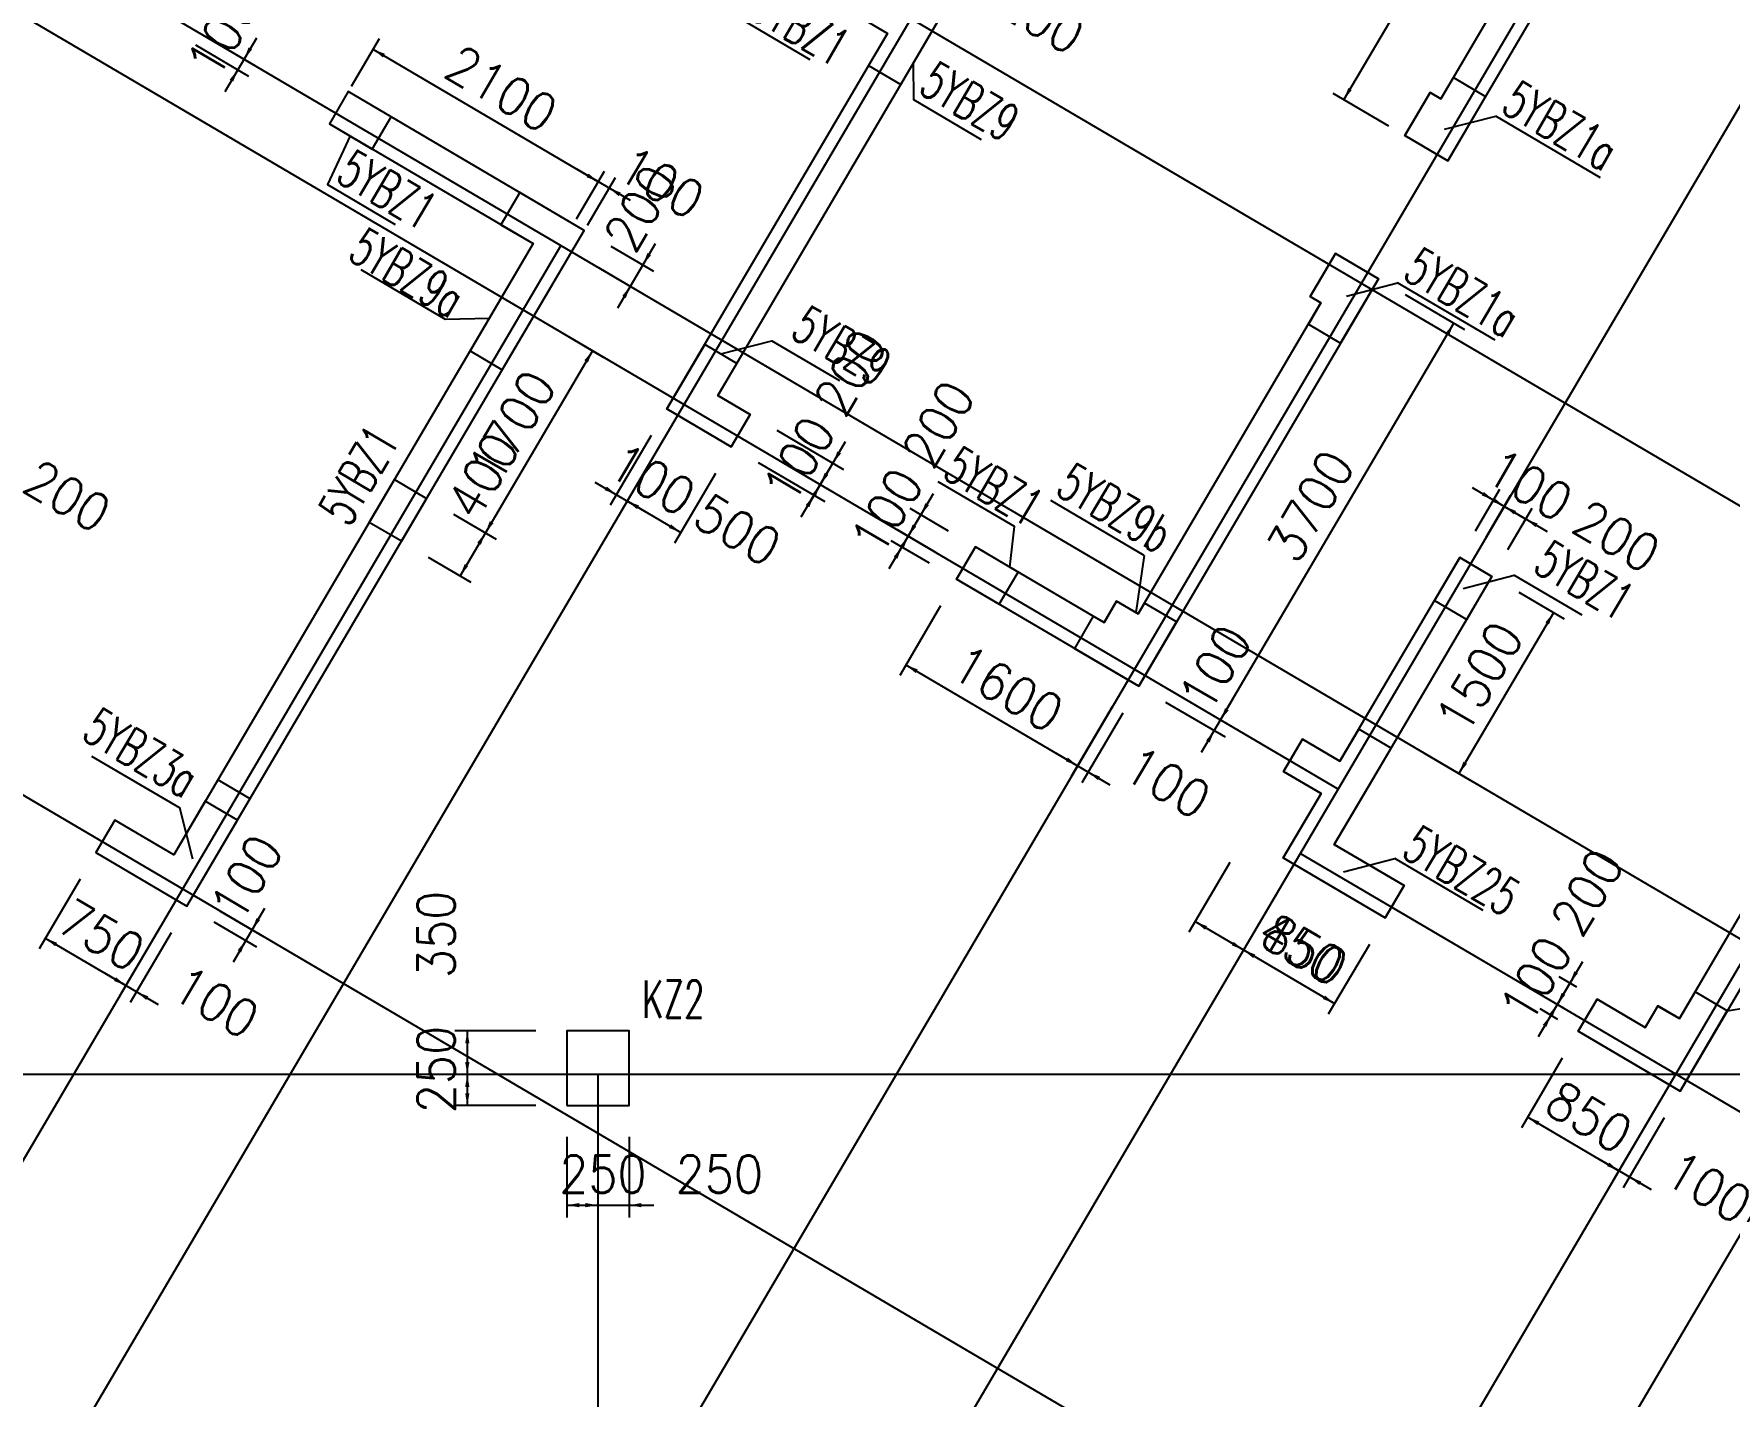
# Model space of a CAD drawing. Extents: x 387171 to 699106, y 11966 to 245688.
# Drawn here: x 512024 to 525651, y 158903 to 169852 of the extents above; entities that cross this region are included whole.
import ezdxf

# ---------------------------------------------------------------- set-up
doc = ezdxf.new("R2010")
doc.units = 0
doc.header["$LTSCALE"] = 100
doc.header["$MEASUREMENT"] = 0
doc.linetypes.add('DASHED', pattern=[19.05, 12.7, -6.35])
for name, color, linetype in [('b边缘构件', 235, 'Continuous'), ('COLU', 7, 'Continuous'), ('COLU_DASH', 9, 'DASHED'), ('DIM', 3, 'Continuous'), ('DOTE', 253, 'Continuous'), ('NUM', 7, 'Continuous'), ('wall-主楼', 2, 'Continuous'), ('Y阴影', 254, 'Continuous'), ('小尺寸', 4, 'Continuous'), ('边缘构件标注', 1, 'Continuous')]:
    doc.layers.add(name, color=color, linetype=linetype)
doc.styles.get("Standard").update_dxf_attribs({"font": 'standard'})
doc.dimstyles.get("Standard").update_dxf_attribs({"dimtxt": 300, "dimasz": 100, "dimexe": 100, "dimexo": 250, "dimgap": 100, "dimtad": 0, "dimtoh": 1, "dimdec": 0, "dimdsep": 46, "dimcen": 0.09, "dimclrt": 7, "dimadec": 0, "dimazin": 0, "dimtfac": 1, "dimtdec": 4, "dimtofl": 0, "dimtmove": 0, "dimatfit": 3, "dimfxl": 1, "dimtolj": 1, "dimtzin": 0, "dimarcsym": 0})

# ---------------------------------------------------------------- blocks, each defined once
blk = doc.blocks.new('*D1083')
at = {"layer": '小尺寸', "color": 0, "linetype": 'ByBlock', "lineweight": -2}
for p, q in [((521638, 163191), (521309, 162631)), ((522026, 162963), (521697, 162403)), ((521359, 162717), (521747, 162489))]:
    blk.add_line(p, q, dxfattribs=at)
for points in [[(521359, 162717), (521454, 162681), (521437, 162652)], [(521747, 162489), (521653, 162526), (521669, 162554)]]:
    blk.add_solid(points, dxfattribs=at)
at = {"layer": '小尺寸', "color": 7, "linetype": 'Continuous', "lineweight": -2, "insert": (522209, 162508), "char_height": 300, "width": 576.67, "attachment_point": 5, "rotation": 329.5454}
blk.add_mtext('450', dxfattribs=at)
blk = doc.blocks.new('*D1874')
at = {"layer": '小尺寸', "color": 0, "linetype": 'ByBlock', "lineweight": -2}
for p, q in [((522026, 162963), (521697, 162403)), ((521747, 162489), (522480, 162058)), ((522759, 162533), (522429, 161972))]:
    blk.add_line(p, q, dxfattribs=at)
for points in [[(521747, 162489), (521842, 162453), (521825, 162424)], [(522480, 162058), (522385, 162095), (522402, 162123)]]:
    blk.add_solid(points, dxfattribs=at)
at = {"layer": '小尺寸', "color": 7, "linetype": 'Continuous', "lineweight": -2, "insert": (522240, 162489), "char_height": 300, "width": 566.67, "attachment_point": 5, "rotation": 329.5454}
blk.add_mtext('850', dxfattribs=at)
blk = doc.blocks.new('*D2401')
at = {"layer": '小尺寸', "color": 0, "linetype": 'ByBlock', "lineweight": -2}
for p, q in [((512395, 163058), (512066, 162498)), ((512116, 162584), (512763, 162204)), ((513042, 162678), (512712, 162117))]:
    blk.add_line(p, q, dxfattribs=at)
for points in [[(512116, 162584), (512211, 162547), (512194, 162519)], [(512763, 162204), (512668, 162240), (512685, 162269)]]:
    blk.add_solid(points, dxfattribs=at)
at = {"layer": '小尺寸', "color": 7, "linetype": 'Continuous', "lineweight": -2, "insert": (512566, 162609), "char_height": 300, "width": 566.67, "attachment_point": 5, "rotation": 329.5454}
blk.add_mtext('750', dxfattribs=at)
blk = doc.blocks.new('*D2147')
at = {"layer": '小尺寸', "color": 0, "linetype": 'ByBlock', "lineweight": -2}
for p, q in [((513042, 162678), (512712, 162117)), ((513128, 162627), (512798, 162067)), ((512591, 162305), (513022, 162052))]:
    blk.add_line(p, q, dxfattribs=at)
for points in [[(512763, 162204), (512668, 162240), (512685, 162269)], [(512849, 162153), (512944, 162117), (512927, 162088)]]:
    blk.add_solid(points, dxfattribs=at)
at = {"layer": '小尺寸', "color": 7, "linetype": 'Continuous', "lineweight": -2, "insert": (513485, 162069), "char_height": 300, "width": 476.67, "attachment_point": 5, "rotation": 329.5454}
blk.add_mtext('100', dxfattribs=at)
blk = doc.blocks.new('*D2937')
at = {"layer": '小尺寸', "color": 0, "linetype": 'ByBlock', "lineweight": -2}
for p, q in [((516717, 167651), (517021, 168168)), ((516663, 168147), (517006, 167945)), ((516562, 167974), (516904, 167773))]:
    blk.add_line(p, q, dxfattribs=at)
for points in [[(516920, 167996), (516956, 168091), (516985, 168074)], [(516818, 167823), (516782, 167729), (516753, 167746)]]:
    blk.add_solid(points, dxfattribs=at)
at = {"layer": '小尺寸', "color": 7, "linetype": 'Continuous', "lineweight": -2, "insert": (516898, 168453), "char_height": 300, "width": 566.67, "attachment_point": 5, "rotation": 59.5454}
blk.add_mtext('200', dxfattribs=at)
blk = doc.blocks.new('*D2884')
at = {"layer": '小尺寸', "color": 0, "linetype": 'ByBlock', "lineweight": -2}
for p, q in [((513372, 169850), (513800, 169598)), ((513561, 169390), (513815, 169821)), ((513322, 169763), (513749, 169512))]:
    blk.add_line(p, q, dxfattribs=at)
for points in [[(513713, 169649), (513750, 169744), (513778, 169727)], [(513663, 169563), (513626, 169468), (513598, 169485)]]:
    blk.add_solid(points, dxfattribs=at)
at = {"layer": '小尺寸', "color": 7, "linetype": 'Continuous', "lineweight": -2, "insert": (513542, 169850), "char_height": 300, "width": 476.67, "attachment_point": 5, "rotation": 59.5454}
blk.add_mtext('100', dxfattribs=at)
blk = doc.blocks.new('*D3655')
at = {"layer": '小尺寸', "color": 0, "linetype": 'ByBlock', "lineweight": -2}
for p, q in [((519313, 165255), (518984, 164694)), ((519034, 164780), (520414, 163969)), ((520692, 164444), (520363, 163883))]:
    blk.add_line(p, q, dxfattribs=at)
for points in [[(519034, 164780), (519129, 164744), (519112, 164715)], [(520414, 163969), (520319, 164006), (520336, 164035)]]:
    blk.add_solid(points, dxfattribs=at)
at = {"layer": '小尺寸', "color": 7, "linetype": 'Continuous', "lineweight": -2, "insert": (519851, 164590), "char_height": 300, "width": 685, "attachment_point": 5, "rotation": 329.5454}
blk.add_mtext('1600', dxfattribs=at)
blk = doc.blocks.new('*D3268')
at = {"layer": '小尺寸', "color": 0, "linetype": 'ByBlock', "lineweight": -2}
for p, q in [((520692, 164444), (520363, 163883)), ((520778, 164393), (520449, 163833)), ((520241, 164071), (520672, 163817))]:
    blk.add_line(p, q, dxfattribs=at)
for points in [[(520414, 163969), (520319, 164006), (520336, 164035)], [(520500, 163919), (520594, 163882), (520577, 163854)]]:
    blk.add_solid(points, dxfattribs=at)
at = {"layer": '小尺寸', "color": 7, "linetype": 'Continuous', "lineweight": -2, "insert": (521135, 163835), "char_height": 300, "width": 476.67, "attachment_point": 5, "rotation": 329.5454}
blk.add_mtext('100', dxfattribs=at)
blk = doc.blocks.new('*D3564')
at = {"layer": '小尺寸', "color": 0, "linetype": 'ByBlock', "lineweight": -2}
for p, q in [((524226, 172168), (522553, 169324)), ((524372, 172083), (524140, 172219)), ((522915, 169111), (522467, 169374))]:
    blk.add_line(p, q, dxfattribs=at)
for points in [[(524226, 172168), (524190, 172074), (524161, 172091)], [(522553, 169324), (522590, 169418), (522618, 169401)]]:
    blk.add_solid(points, dxfattribs=at)
at = {"layer": '小尺寸', "color": 7, "linetype": 'Continuous', "lineweight": -2, "insert": (523174, 170873), "char_height": 300, "width": 780, "attachment_point": 5, "rotation": 59.5454}
blk.add_mtext('3300', dxfattribs=at)
blk = doc.blocks.new('*D3401')
at = {"layer": '小尺寸', "color": 0, "linetype": 'ByBlock', "lineweight": -2}
for p, q in [((524472, 162395), (524168, 161878)), ((524427, 162190), (524284, 162274)), ((524325, 162018), (524183, 162101))]:
    blk.add_line(p, q, dxfattribs=at)
for points in [[(524370, 162223), (524407, 162318), (524435, 162301)], [(524269, 162051), (524233, 161956), (524204, 161973)]]:
    blk.add_solid(points, dxfattribs=at)
at = {"layer": '小尺寸', "color": 7, "linetype": 'Continuous', "lineweight": -2, "insert": (524510, 162954), "char_height": 300, "width": 566.67, "attachment_point": 5, "rotation": 59.5454}
blk.add_mtext('200', dxfattribs=at)
blk = doc.blocks.new('*D4298')
at = {"layer": '小尺寸', "color": 0, "linetype": 'ByBlock', "lineweight": -2}
for p, q in [((524370, 162223), (524117, 161792)), ((524325, 162018), (524183, 162101)), ((524274, 161931), (524132, 162015))]:
    blk.add_line(p, q, dxfattribs=at)
for points in [[(524269, 162051), (524305, 162145), (524334, 162128)], [(524218, 161964), (524182, 161870), (524153, 161887)]]:
    blk.add_solid(points, dxfattribs=at)
at = {"layer": '小尺寸', "color": 7, "linetype": 'Continuous', "lineweight": -2, "insert": (524097, 162252), "char_height": 300, "width": 476.67, "attachment_point": 5, "rotation": 59.5454}
blk.add_mtext('100', dxfattribs=at)
blk = doc.blocks.new('*D3923')
at = {"layer": '小尺寸', "color": 0, "linetype": 'ByBlock', "lineweight": -2}
for p, q in [((524310, 161620), (523981, 161060)), ((524032, 161146), (524764, 160715)), ((525043, 161189), (524714, 160629))]:
    blk.add_line(p, q, dxfattribs=at)
for points in [[(524032, 161146), (524126, 161110), (524109, 161081)], [(524764, 160715), (524670, 160752), (524687, 160780)]]:
    blk.add_solid(points, dxfattribs=at)
at = {"layer": '小尺寸', "color": 7, "linetype": 'Continuous', "lineweight": -2, "insert": (524525, 161146), "char_height": 300, "width": 566.67, "attachment_point": 5, "rotation": 329.5454}
blk.add_mtext('850', dxfattribs=at)
blk = doc.blocks.new('*D155')
at = {"layer": '小尺寸', "color": 0, "linetype": 'ByBlock', "lineweight": -2}
for p, q in [((525043, 161189), (524714, 160629)), ((525129, 161139), (524800, 160578)), ((524592, 160817), (525023, 160563))]:
    blk.add_line(p, q, dxfattribs=at)
for points in [[(524764, 160715), (524670, 160752), (524687, 160780)], [(524851, 160665), (524945, 160628), (524928, 160600)]]:
    blk.add_solid(points, dxfattribs=at)
at = {"layer": '小尺寸', "color": 7, "linetype": 'Continuous', "lineweight": -2, "insert": (525486, 160581), "char_height": 300, "width": 476.67, "attachment_point": 5, "rotation": 329.5454}
blk.add_mtext('100', dxfattribs=at)
blk = doc.blocks.new('*D2862')
at = {"layer": '小尺寸', "color": 0, "linetype": 'ByBlock', "lineweight": -2}
for p, q in [((519045, 170322), (519562, 170018)), ((519251, 170279), (519268, 170307)), ((519424, 170178), (519440, 170206))]:
    blk.add_line(p, q, dxfattribs=at)
for points in [[(519217, 170221), (519122, 170257), (519139, 170286)], [(519389, 170120), (519484, 170083), (519467, 170055)]]:
    blk.add_solid(points, dxfattribs=at)
at = {"layer": '小尺寸', "color": 7, "linetype": 'Continuous', "lineweight": -2, "insert": (520121, 169980), "char_height": 300, "width": 566.67, "attachment_point": 5, "rotation": 329.5454}
blk.add_mtext('200', dxfattribs=at)
blk = doc.blocks.new('*D3767')
at = {"layer": '小尺寸', "color": 0, "linetype": 'ByBlock', "lineweight": -2}
for p, q in [((521121, 164482), (521599, 164201)), ((521171, 164568), (521649, 164287)), ((521411, 164079), (521664, 164510))]:
    blk.add_line(p, q, dxfattribs=at)
for points in [[(521563, 164338), (521599, 164432), (521628, 164415)], [(521512, 164251), (521476, 164157), (521447, 164174)]]:
    blk.add_solid(points, dxfattribs=at)
at = {"layer": '小尺寸', "color": 7, "linetype": 'Continuous', "lineweight": -2, "insert": (521519, 164756), "char_height": 300, "width": 476.67, "attachment_point": 5, "rotation": 59.5454}
blk.add_mtext('100', dxfattribs=at)
blk = doc.blocks.new('*D3368')
at = {"layer": '小尺寸', "color": 0, "linetype": 'ByBlock', "lineweight": -2}
for p, q in [((523047, 167757), (523525, 167476)), ((521563, 164338), (523438, 167527)), ((521171, 164568), (521649, 164287))]:
    blk.add_line(p, q, dxfattribs=at)
for points in [[(523438, 167527), (523402, 167433), (523373, 167449)], [(521563, 164338), (521599, 164432), (521628, 164415)]]:
    blk.add_solid(points, dxfattribs=at)
at = {"layer": '小尺寸', "color": 7, "linetype": 'Continuous', "lineweight": -2, "insert": (522285, 166059), "char_height": 300, "width": 780, "attachment_point": 5, "rotation": 59.5454}
blk.add_mtext('3700', dxfattribs=at)
blk = doc.blocks.new('*D4264')
at = {"layer": '小尺寸', "color": 0, "linetype": 'ByBlock', "lineweight": -2}
for p, q in [((523960, 165364), (524325, 165150)), ((524239, 165200), (523479, 163907)), ((523200, 164071), (523565, 163856))]:
    blk.add_line(p, q, dxfattribs=at)
for points in [[(524239, 165200), (524203, 165106), (524174, 165122)], [(523479, 163907), (523515, 164002), (523544, 163985)]]:
    blk.add_solid(points, dxfattribs=at)
at = {"layer": '小尺寸', "color": 7, "linetype": 'Continuous', "lineweight": -2, "insert": (523644, 164680), "char_height": 300, "width": 690, "attachment_point": 5, "rotation": 59.5454}
blk.add_mtext('1500', dxfattribs=at)
blk = doc.blocks.new('*D3879')
at = {"layer": '小尺寸', "color": 0, "linetype": 'ByBlock', "lineweight": -2}
for p, q in [((516986, 166623), (516656, 166063)), ((517072, 166572), (516742, 166012)), ((516534, 166250), (516965, 165997))]:
    blk.add_line(p, q, dxfattribs=at)
for points in [[(516707, 166149), (516612, 166185), (516629, 166214)], [(516793, 166098), (516888, 166062), (516871, 166033)]]:
    blk.add_solid(points, dxfattribs=at)
at = {"layer": '小尺寸', "color": 7, "linetype": 'Continuous', "lineweight": -2, "insert": (516994, 166270), "char_height": 300, "width": 476.67, "attachment_point": 5, "rotation": 329.5454}
blk.add_mtext('100', dxfattribs=at)
blk = doc.blocks.new('*D113')
at = {"layer": '小尺寸', "color": 0, "linetype": 'ByBlock', "lineweight": -2}
for p, q in [((517072, 166572), (516742, 166012)), ((517503, 166319), (517173, 165759)), ((516793, 166098), (517224, 165845))]:
    blk.add_line(p, q, dxfattribs=at)
for points in [[(516793, 166098), (516888, 166062), (516871, 166033)], [(517224, 165845), (517129, 165881), (517146, 165910)]]:
    blk.add_solid(points, dxfattribs=at)
at = {"layer": '小尺寸', "color": 7, "linetype": 'Continuous', "lineweight": -2, "insert": (517681, 165866), "char_height": 300, "width": 566.67, "attachment_point": 5, "rotation": 329.5454}
blk.add_mtext('500', dxfattribs=at)
blk = doc.blocks.new('*D296')
at = {"layer": '小尺寸', "color": 0, "linetype": 'ByBlock', "lineweight": -2}
for p, q in [((517845, 166408), (518381, 166093)), ((518039, 166410), (518431, 166179)), ((518193, 165971), (518446, 166402))]:
    blk.add_line(p, q, dxfattribs=at)
for points in [[(518345, 166230), (518381, 166324), (518410, 166307)], [(518294, 166144), (518258, 166049), (518229, 166066)]]:
    blk.add_solid(points, dxfattribs=at)
at = {"layer": '小尺寸', "color": 7, "linetype": 'Continuous', "lineweight": -2, "insert": (518173, 166431), "char_height": 300, "width": 476.67, "attachment_point": 5, "rotation": 59.5454}
blk.add_mtext('100', dxfattribs=at)
blk = doc.blocks.new('*D15')
at = {"layer": '小尺寸', "color": 0, "linetype": 'ByBlock', "lineweight": -2}
for p, q in [((517997, 166666), (518533, 166351)), ((518244, 166057), (518548, 166575)), ((518039, 166410), (518431, 166179))]:
    blk.add_line(p, q, dxfattribs=at)
for points in [[(518446, 166402), (518483, 166497), (518512, 166480)], [(518345, 166230), (518309, 166135), (518280, 166152)]]:
    blk.add_solid(points, dxfattribs=at)
at = {"layer": '小尺寸', "color": 7, "linetype": 'Continuous', "lineweight": -2, "insert": (518586, 167133), "char_height": 300, "width": 566.67, "attachment_point": 5, "rotation": 59.5454}
blk.add_mtext('200', dxfattribs=at)
blk = doc.blocks.new('*D825')
at = {"layer": '小尺寸', "color": 0, "linetype": 'ByBlock', "lineweight": -2}
for p, q in [((518900, 165555), (519154, 165986)), ((519275, 165683), (518966, 165865)), ((519224, 165597), (518915, 165778))]:
    blk.add_line(p, q, dxfattribs=at)
for points in [[(519052, 165814), (519088, 165909), (519117, 165892)], [(519001, 165728), (518965, 165633), (518936, 165650)]]:
    blk.add_solid(points, dxfattribs=at)
at = {"layer": '小尺寸', "color": 7, "linetype": 'Continuous', "lineweight": -2, "insert": (518880, 166015), "char_height": 300, "width": 476.67, "attachment_point": 5, "rotation": 59.5454}
blk.add_mtext('100', dxfattribs=at)
blk = doc.blocks.new('*D568')
at = {"layer": '小尺寸', "color": 0, "linetype": 'ByBlock', "lineweight": -2}
for p, q in [((518951, 165642), (519255, 166159)), ((519376, 165855), (519067, 166037)), ((519275, 165683), (518966, 165865))]:
    blk.add_line(p, q, dxfattribs=at)
for points in [[(519154, 165986), (519190, 166081), (519219, 166064)], [(519052, 165814), (519016, 165719), (518987, 165736)]]:
    blk.add_solid(points, dxfattribs=at)
at = {"layer": '小尺寸', "color": 7, "linetype": 'Continuous', "lineweight": -2, "insert": (519294, 166718), "char_height": 300, "width": 566.67, "attachment_point": 5, "rotation": 59.5454}
blk.add_mtext('200', dxfattribs=at)
blk = doc.blocks.new('*D1849')
at = {"layer": '小尺寸', "color": 0, "linetype": 'ByBlock', "lineweight": -2}
for p, q in [((523585, 166207), (524016, 165953)), ((523612, 165859), (523808, 166192)), ((523699, 165808), (523894, 166141))]:
    blk.add_line(p, q, dxfattribs=at)
for points in [[(523757, 166105), (523663, 166142), (523680, 166170)], [(523844, 166055), (523938, 166018), (523921, 165990)]]:
    blk.add_solid(points, dxfattribs=at)
at = {"layer": '小尺寸', "color": 7, "linetype": 'Continuous', "lineweight": -2, "insert": (524045, 166226), "char_height": 300, "width": 476.67, "attachment_point": 5, "rotation": 329.5454}
blk.add_mtext('100', dxfattribs=at)
blk = doc.blocks.new('*D1600')
at = {"layer": '小尺寸', "color": 0, "linetype": 'ByBlock', "lineweight": -2}
for p, q in [((523671, 166156), (524188, 165852)), ((523699, 165808), (523894, 166141)), ((523871, 165707), (524067, 166040))]:
    blk.add_line(p, q, dxfattribs=at)
for points in [[(523844, 166055), (523749, 166091), (523766, 166120)], [(524016, 165953), (524111, 165917), (524094, 165888)]]:
    blk.add_solid(points, dxfattribs=at)
at = {"layer": '小尺寸', "color": 7, "linetype": 'Continuous', "lineweight": -2, "insert": (524747, 165813), "char_height": 300, "width": 566.67, "attachment_point": 5, "rotation": 329.5454}
blk.add_mtext('200', dxfattribs=at)
blk = doc.blocks.new('*D2297')
at = {"layer": '小尺寸', "color": 0, "linetype": 'ByBlock', "lineweight": -2}
for p, q in [((516387, 168367), (516612, 168750)), ((516820, 168512), (516389, 168765)), ((516473, 168316), (516698, 168699))]:
    blk.add_line(p, q, dxfattribs=at)
for points in [[(516561, 168664), (516467, 168700), (516483, 168729)], [(516647, 168613), (516742, 168577), (516725, 168548)]]:
    blk.add_solid(points, dxfattribs=at)
at = {"layer": '小尺寸', "color": 7, "linetype": 'Continuous', "lineweight": -2, "insert": (517066, 168657), "char_height": 300, "width": 476.67, "attachment_point": 5, "rotation": 329.5454}
blk.add_mtext('100', dxfattribs=at)
blk = doc.blocks.new('*D3211')
at = {"layer": '小尺寸', "color": 0, "linetype": 'ByBlock', "lineweight": -2}
for p, q in [((514577, 169432), (514802, 169814)), ((516561, 168664), (514751, 169728)), ((516387, 168367), (516612, 168750))]:
    blk.add_line(p, q, dxfattribs=at)
for points in [[(514751, 169728), (514846, 169692), (514829, 169663)], [(516561, 168664), (516467, 168700), (516483, 168729)]]:
    blk.add_solid(points, dxfattribs=at)
at = {"layer": '小尺寸', "color": 7, "linetype": 'Continuous', "lineweight": -2, "insert": (515783, 169411), "char_height": 300, "width": 775, "attachment_point": 5, "rotation": 329.5454}
blk.add_mtext('2100', dxfattribs=at)
blk = doc.blocks.new('*D4390')
at = {"layer": '小尺寸', "color": 0, "linetype": 'ByBlock', "lineweight": -2}
for p, q in [((513470, 162716), (513813, 162514)), ((513521, 162802), (513864, 162600)), ((513879, 162823), (513625, 162392))]:
    blk.add_line(p, q, dxfattribs=at)
for points in [[(513777, 162651), (513814, 162745), (513842, 162729)], [(513727, 162565), (513690, 162470), (513662, 162487)]]:
    blk.add_solid(points, dxfattribs=at)
at = {"layer": '小尺寸', "color": 7, "linetype": 'Continuous', "lineweight": -2, "insert": (513733, 163069), "char_height": 300, "width": 476.67, "attachment_point": 5, "rotation": 59.5454}
blk.add_mtext('100', dxfattribs=at)
blk = doc.blocks.new('*D258')
at = {"layer": '小尺寸', "color": 0, "linetype": 'ByBlock', "lineweight": -2}
for p, q in [((516258, 167457), (516601, 167255)), ((516515, 167306), (515653, 165841)), ((515396, 165992), (515739, 165790))]:
    blk.add_line(p, q, dxfattribs=at)
for points in [[(516515, 167306), (516478, 167211), (516449, 167228)], [(515653, 165841), (515689, 165936), (515718, 165919)]]:
    blk.add_solid(points, dxfattribs=at)
at = {"layer": '小尺寸', "color": 7, "linetype": 'Continuous', "lineweight": -2, "insert": (515868, 166700), "char_height": 300, "width": 690, "attachment_point": 5, "rotation": 59.5454}
blk.add_mtext('1700', dxfattribs=at)
blk = doc.blocks.new('*D4635')
at = {"layer": '小尺寸', "color": 0, "linetype": 'ByBlock', "lineweight": -2}
for p, q in [((515396, 165992), (515739, 165790)), ((515653, 165841), (515450, 165496)), ((515194, 165647), (515537, 165445))]:
    blk.add_line(p, q, dxfattribs=at)
for points in [[(515653, 165841), (515617, 165746), (515588, 165763)], [(515450, 165496), (515487, 165591), (515515, 165574)]]:
    blk.add_solid(points, dxfattribs=at)
at = {"layer": '小尺寸', "color": 7, "linetype": 'Continuous', "lineweight": -2, "insert": (515634, 166302), "char_height": 300, "width": 576.67, "attachment_point": 5, "rotation": 59.5454}
blk.add_mtext('400', dxfattribs=at)
blk = doc.blocks.new('*D496')
at = {"layer": '小尺寸', "color": 0, "linetype": 'ByBlock', "lineweight": -2}
for p, q in [((511734, 166176), (511217, 166480)), ((511261, 166161), (511440, 166465)), ((511434, 166059), (511613, 166364))]:
    blk.add_line(p, q, dxfattribs=at)
for points in [[(511390, 166379), (511295, 166415), (511312, 166444)], [(511562, 166277), (511657, 166241), (511640, 166212)]]:
    blk.add_solid(points, dxfattribs=at)
at = {"layer": '小尺寸', "color": 7, "linetype": 'Continuous', "lineweight": -2, "insert": (512293, 166137), "char_height": 300, "width": 566.67, "attachment_point": 5, "rotation": 329.5454}
blk.add_mtext('200', dxfattribs=at)
blk = doc.blocks.new('*D4003')
at = {"layer": 'DIM', "color": 0, "linetype": 'ByBlock', "lineweight": -2}
for p, q in [((516058, 161838), (515408, 161838)), ((515508, 161838), (515508, 161488)), ((516058, 161488), (515408, 161488))]:
    blk.add_line(p, q, dxfattribs=at)
for points in [[(515508, 161838), (515525, 161738), (515491, 161738)], [(515508, 161488), (515491, 161588), (515525, 161588)]]:
    blk.add_solid(points, dxfattribs=at)
at = {"layer": 'DIM', "color": 7, "linetype": 'Continuous', "lineweight": -2, "insert": (515258, 162614), "char_height": 300, "width": 566.67, "attachment_point": 5, "rotation": 90}
blk.add_mtext('350', dxfattribs=at)
blk = doc.blocks.new('*D3605')
at = {"layer": 'DIM', "color": 0, "linetype": 'ByBlock', "lineweight": -2}
for p, q in [((516058, 161488), (515408, 161488)), ((515508, 161488), (515508, 161238)), ((516058, 161238), (515408, 161238))]:
    blk.add_line(p, q, dxfattribs=at)
for points in [[(515508, 161488), (515525, 161388), (515491, 161388)], [(515508, 161238), (515491, 161338), (515525, 161338)]]:
    blk.add_solid(points, dxfattribs=at)
at = {"layer": 'DIM', "color": 7, "linetype": 'Continuous', "lineweight": -2, "insert": (515258, 161528), "char_height": 300, "width": 566.67, "attachment_point": 5, "rotation": 90}
blk.add_mtext('250', dxfattribs=at)
blk = doc.blocks.new('*D4519')
at = {"layer": 'DIM', "color": 0, "linetype": 'ByBlock', "lineweight": -2}
for p, q in [((516308, 160988), (516308, 160338)), ((516558, 160988), (516558, 160338)), ((516308, 160438), (516558, 160438))]:
    blk.add_line(p, q, dxfattribs=at)
for points in [[(516308, 160438), (516408, 160455), (516408, 160421)], [(516558, 160438), (516458, 160421), (516458, 160455)]]:
    blk.add_solid(points, dxfattribs=at)
at = {"layer": 'DIM', "color": 7, "linetype": 'Continuous', "lineweight": -2, "insert": (516598, 160688), "char_height": 300, "width": 566.67, "attachment_point": 5}
blk.add_mtext('250', dxfattribs=at)
blk = doc.blocks.new('*D38')
at = {"layer": 'DIM', "color": 0, "linetype": 'ByBlock', "lineweight": -2}
for p, q in [((516558, 160988), (516558, 160338)), ((516808, 160988), (516808, 160338)), ((516358, 160438), (517008, 160438))]:
    blk.add_line(p, q, dxfattribs=at)
for points in [[(516558, 160438), (516458, 160421), (516458, 160455)], [(516808, 160438), (516908, 160455), (516908, 160421)]]:
    blk.add_solid(points, dxfattribs=at)
at = {"layer": 'DIM', "color": 7, "linetype": 'Continuous', "lineweight": -2, "insert": (517534, 160688), "char_height": 300, "width": 566.67, "attachment_point": 5}
blk.add_mtext('250', dxfattribs=at)

msp = doc.modelspace()

# ---------------------------------------------------------------- hatches: boundary and pattern name
at = {"layer": 'Y阴影'}
h = msp.add_hatch(dxfattribs=at)
h.set_pattern_fill('ANSI31', color=256, scale=25, angle=-30.45463, style=0)
h.set_pattern_definition([])
h.paths.add_polyline_path([(518779.7, 170266.4), (518627.7, 170007.8), (518886.3, 169855.7), (518734.2, 169597.1), (518992.8, 169445.1), (519296.9, 169962.3)], flags=0)
h = msp.add_hatch(dxfattribs=at)
h.set_pattern_fill('ANSI31', color=256, scale=25, angle=-30.45463, style=0)
h.set_pattern_definition([])
h.paths.add_polyline_path([(514399.4, 169129.7), (514744.2, 168927), (514896.3, 169185.6), (514551.5, 169388.3)], flags=0)
h = msp.add_hatch(dxfattribs=at)
h.set_pattern_fill('ANSI31', color=256, scale=25, angle=-30.45463, style=0)
h.set_pattern_definition([])
h.paths.add_polyline_path([(523434.3, 169501.7), (523692.9, 169349.6), (523388.8, 168832.4), (523044, 169035.1), (523246.7, 169379.9), (523332.9, 169329.3)], flags=0)
h = msp.add_hatch(dxfattribs=at)
h.set_pattern_fill('ANSI31', color=256, scale=25, angle=-30.45463, style=0)
h.set_pattern_definition([])
h.paths.add_polyline_path([(515930.6, 168577.5), (515778.5, 168318.8), (516037.1, 168166.8), (515530.3, 167304.8), (515788.9, 167152.7), (516447.8, 168273.3)], flags=0)
h = msp.add_hatch(dxfattribs=at)
h.set_pattern_fill('ANSI31', color=256, scale=25, angle=-30.45463, style=0)
h.set_pattern_definition([])
h.paths.add_polyline_path([(522268.5, 167519), (522527.1, 167366.9), (522831.3, 167884.2), (522486.4, 168086.9), (522283.7, 167742.1), (522369.9, 167691.4)], flags=0)
h = msp.add_hatch(dxfattribs=at)
h.set_pattern_fill('ANSI31', color=256, scale=25, angle=-30.45463, style=0)
h.set_pattern_definition([])
h.paths.add_polyline_path([(517416.4, 167355.8), (517112.3, 166838.6), (517629.5, 166534.5), (517781.5, 166793.1), (517522.9, 166945.2), (517675, 167203.8)], flags=0)
h = msp.add_hatch(dxfattribs=at)
h.set_pattern_fill('ANSI31', color=256, scale=25, angle=-30.45463, style=0)
h.set_pattern_definition([])
h.paths.add_polyline_path([(514922.1, 166270.8), (515180.7, 166118.7), (514978, 165773.9), (514719.4, 165925.9)], flags=0)
h = msp.add_hatch(dxfattribs=at)
h.set_pattern_fill('ANSI31', color=256, scale=25, angle=-30.45463, style=0)
h.set_pattern_definition([])
h.paths.add_polyline_path([(519591.8, 165728.7), (519439.7, 165470.1), (519784.6, 165267.3), (519936.6, 165526)], flags=0)
h = msp.add_hatch(dxfattribs=at)
h.set_pattern_fill('ANSI31', color=256, scale=25, angle=-30.45463, style=0)
h.set_pattern_definition([])
h.paths.add_polyline_path([(523485.7, 165643.2), (523283, 165298.4), (523541.6, 165146.4), (523744.3, 165491.2)], flags=0)
h = msp.add_hatch(dxfattribs=at)
h.set_pattern_fill('ANSI31', color=256, scale=25, angle=-30.45463, style=0)
h.set_pattern_definition([])
h.paths.add_polyline_path([(521209.3, 165125.7), (520950.7, 165277.7), (520900.2, 165191.8), (520727.8, 165293.1), (520626.4, 165120.7), (520540, 165171.2), (520388, 164912.5), (520905.2, 164608.4)], flags=0)
h = msp.add_hatch(dxfattribs=at)
h.set_pattern_fill('ANSI31', color=256, scale=25, angle=-30.45463, style=0)
h.set_pattern_definition([])
h.paths.add_polyline_path([(522221, 164182.8), (522068.9, 163924.2), (522370.7, 163746.8), (522066.5, 163229.6), (522885.5, 162748.1), (523037.5, 163006.7), (522477.2, 163336.1), (522933.4, 164112), (522674.8, 164264), (522522.7, 164005.4)], flags=0)
h = msp.add_hatch(dxfattribs=at)
h.set_pattern_fill('ANSI31', color=256, scale=25, angle=-30.45463, style=0)
h.set_pattern_definition([])
h.paths.add_polyline_path([(512673.9, 163532), (512521.9, 163273.4), (513254.6, 162842.5), (513660.1, 163532.2), (513401.5, 163684.2), (513148, 163253.2)], flags=0)
h = msp.add_hatch(dxfattribs=at)
h.set_pattern_fill('ANSI31', color=256, scale=25, angle=-30.45463, style=0)
h.set_pattern_definition([])
h.paths.add_polyline_path([(524437.1, 161835.7), (525256.1, 161354.2), (525636.2, 162000.7), (525377.6, 162152.8), (525251, 161937.5), (525078.6, 162038.9), (524977.1, 161866.2), (524589.2, 162094.3)], flags=0)

# ---------------------------------------------------------------- linework, layer by layer
at = {"layer": 'b边缘构件'}
for points in [[(518779.7, 170266.4), (518627.7, 170007.8), (518886.3, 169855.7), (518734.2, 169597.1), (518992.8, 169445.1), (519296.9, 169962.3), (518779.7, 170266.4)], [(514399.4, 169129.7), (514744.2, 168927), (514896.3, 169185.6), (514551.5, 169388.3), (514399.4, 169129.7)], [(523434.3, 169501.7), (523692.9, 169349.6), (523388.8, 168832.4), (523044, 169035.1), (523246.7, 169379.9), (523332.9, 169329.3), (523434.3, 169501.7)], [(515930.6, 168577.5), (515778.5, 168318.8), (516037.1, 168166.8), (515530.3, 167304.8), (515788.9, 167152.7), (516447.8, 168273.3), (515930.6, 168577.5)], [(522268.5, 167519), (522527.1, 167366.9), (522831.3, 167884.2), (522486.4, 168086.9), (522283.7, 167742.1), (522369.9, 167691.4), (522268.5, 167519)], [(517416.4, 167355.8), (517112.3, 166838.6), (517629.5, 166534.5), (517781.5, 166793.1), (517522.9, 166945.2), (517675, 167203.8), (517416.4, 167355.8)], [(519591.8, 165728.7), (519439.7, 165470.1), (519784.6, 165267.3), (519936.6, 165526), (519591.8, 165728.7)], [(523485.7, 165643.2), (523283, 165298.4), (523541.6, 165146.4), (523744.3, 165491.2), (523485.7, 165643.2)], [(522221, 164182.8), (522068.9, 163924.2), (522370.7, 163746.8), (522066.5, 163229.6), (522885.5, 162748.1), (523037.5, 163006.7), (522477.2, 163336.1), (522933.4, 164112), (522674.8, 164264), (522522.7, 164005.4), (522221, 164182.8)], [(512673.9, 163532), (512521.9, 163273.4), (513254.6, 162842.5), (513660.1, 163532.2), (513401.5, 163684.2), (513148, 163253.2), (512673.9, 163532)]]:
    msp.add_lwpolyline(points, dxfattribs=at)
for points in [[(514922.1, 166270.8), (515180.7, 166118.7), (514978, 165773.9), (514719.4, 165925.9)], [(521209.3, 165125.7), (520950.7, 165277.7), (520900.2, 165191.8), (520727.8, 165293.1), (520626.4, 165120.7), (520540, 165171.2), (520388, 164912.5), (520905.2, 164608.4)], [(524437.1, 161835.7), (525256.1, 161354.2), (525636.2, 162000.7), (525377.6, 162152.8), (525251, 161937.5), (525078.6, 162038.9), (524977.1, 161866.2), (524589.2, 162094.3)]]:
    msp.add_lwpolyline(points, close=True, dxfattribs=at)
at = {"layer": 'COLU'}
msp.add_lwpolyline([(516308.1, 161237.9), (516808.1, 161237.9), (516808.1, 161837.9), (516308.1, 161837.9)], close=True, dxfattribs=at)
at = {"layer": 'COLU_DASH'}
for p, q in [((522268.5, 167519), (522527.1, 167366.9)), ((513761.5, 163704.6), (513502.8, 163856.6))]:
    msp.add_line(p, q, dxfattribs=at)
at = {"layer": 'DOTE'}
for p, q in [((487311.5, 188652.7), (528297.4, 164553.8)), ((522507.5, 163782.3), (485487, 185549.6)), ((525503.2, 180912.2), (512139.5, 158183.9)), ((530761.6, 177820.4), (517397.8, 155092)), ((531878.7, 158968.3), (502295.3, 176362.7)), ((534727, 175488.8), (521363.2, 152760.5)), ((524975.1, 171727.5), (515760, 156055.1)), ((516260.2, 168151.6), (510846.4, 158944.1)), ((527349.2, 165111.4), (520415, 153318)), ((510374.2, 164651.8), (528701.7, 153875.6)), ((531134.8, 158013.6), (522203.4, 163265.1)), ((532758.1, 161487.9), (490788.5, 161487.9)), ((516558.1, 161487.9), (516558.1, 121887.9))]:
    msp.add_line(p, q, dxfattribs=at)
at = {"layer": 'wall-主楼'}
for points in [[(524701.4, 171656.7), (523332.9, 169329.3), (523246.7, 169379.9), (523044, 169035.1), (523388.8, 168832.4), (525112.1, 171763.3), (524638, 172042.1), (524485.9, 171783.5)], [(517629.5, 166534.5), (517112.3, 166838.6), (518886.3, 169855.7), (517679.4, 170565.3), (517831.5, 170823.9), (519296.9, 169962.3), (517522.9, 166945.2), (517781.5, 166793.1)], [(512521.9, 163273.4), (513254.6, 162842.5), (516447.8, 168273.3), (514551.3, 169388.4), (514399.3, 169129.8), (516037.1, 168166.8), (513148, 163253.2), (512673.9, 163532)], [(520905.2, 164608.4), (519439.7, 165470.1), (519591.8, 165728.7), (520626.2, 165120.5), (520727.6, 165292.9), (520900, 165191.5), (522369.9, 167691.4), (522283.7, 167742.1), (522486.4, 168086.9), (522831.3, 167884.2)], [(527278.3, 165385.4), (528226.5, 164827.8), (528505.3, 165302), (528763.9, 165149.9), (528333.1, 164417.2), (527384.8, 164974.7), (525256.1, 161354.2), (524437.1, 161835.7), (524589.2, 162094.3), (524977.1, 161866.2), (525078.5, 162038.6), (525250.9, 161937.3)]]:
    msp.add_lwpolyline(points, close=True, dxfattribs=at)
msp.add_lwpolyline([(522885.5, 162748), (522066.5, 163229.6), (522370.7, 163746.8), (522068.9, 163924.2), (522221, 164182.8), (522522.7, 164005.4), (523485.7, 165643.2), (523744.3, 165491.2), (522781.3, 163853.3), (522477.2, 163336.1), (523037.5, 163006.7), (522885.5, 162748)], dxfattribs=at)
at = {"layer": '边缘构件标注', "color": 200}
for p, q in [((523363.7, 169085.7), (523774.4, 169192.2)), ((524618.2, 168696.1), (523774.4, 169192.2)), ((514650.9, 167958.1), (515329.2, 167559.4)), ((522575.2, 167744.7), (522985.9, 167851.2)), ((523770.1, 167390.1), (522985.9, 167851.2)), ((515329.2, 167559.4), (515685.2, 167568.3)), ((520948.2, 165660.7), (520198.6, 166101.5)), ((520948.2, 165660.7), (520880.9, 165202.8)), ((512486.8, 164048), (513196.1, 163631)), ((513302.7, 163220.3), (513196.1, 163631)), ((522552, 163118.1), (522962.7, 163224.7)), ((523673.8, 162806.5), (522962.7, 163224.7)), ((525636.2, 162000.7), (526021.5, 162064.2))]:
    msp.add_line(p, q, dxfattribs=at)
for points in [[(517851.8, 170463.9), (517719.1, 169965.7), (518262.2, 169646.4)], [(519092, 169613.7), (519095.7, 169324.1), (519638.8, 169004.7)], [(514565.5, 169032), (514385.4, 168640.7), (514928.5, 168321.4)], [(517545.7, 167279.8), (517956.3, 167386.3), (518499.4, 167067)], [(519867.9, 165566.3), (519905.9, 165892), (519293, 166252.4)], [(523513.7, 165394.8), (523924.3, 165501.4), (524467.4, 165182)]]:
    msp.add_lwpolyline(points, dxfattribs=at)

# ---------------------------------------------------------------- texts
at = {"layer": 'NUM', "color": 200, "width": 0.7}
msp.add_text('KZ2', height=300, dxfattribs=at).set_placement((516914.1, 161944))
at = {"layer": '边缘构件标注', "color": 200, "width": 0.7}
for s, rotation, p in [('5YBZ1', 329.54537, (517757.9, 169991.1)), ('5YBZ9', 329.54537, (519123.1, 169385.6)), ('5YBZ1a', 329.54537, (523804.5, 169231.5)), ('5YBZ1', 329.54537, (514439.1, 168674.6)), ('5YBZ9a', 329.54537, (514534.1, 168047.9)), ('5YBZ1a', 329.54537, (523016, 167890.5)), ('5YBZ9', 329.54537, (518093.2, 167421.9)), ('5YBZ1', 59.54537, (514559.2, 165880.5)), ('5YBZ1', 329.54537, (519313.9, 166292.6)), ('5YBZ9b', 329.54537, (520223.8, 166157.9)), ('5YBZ1', 329.54537, (524061.2, 165536.9)), ('5YBZ3a', 329.54537, (512395, 164191.8)), ('5YBZ25', 329.54537, (523005.6, 163244.6))]:
    msp.add_text(s, height=300, rotation=rotation, dxfattribs=at).set_placement(p)

# ---------------------------------------------------------------- dimensions: what is measured, and where the dimension line sits
at = {"layer": 'DIM', "color": 200}
for p1, p2, picture, middle in [((516308.1, 161837.9), (516308.1, 161487.9), '*D4003', (515258.1, 162056)), ((516308.1, 161487.9), (516308.1, 161237.9), '*D3605', (515258.1, 161019.9)), ((516308.1, 161237.9), (516558.1, 161237.9), '*D4519', (516090, 160687.9)), ((516558.1, 161237.9), (516808.1, 161237.9), '*D38', (517026.1, 160687.9))]:
    dim = msp.add_aligned_dim(p1=p1, p2=p2, distance=-800, dimstyle='Standard', dxfattribs=at)
    dim.commit()
    dim.dimension.update_dxf_attribs({"geometry": picture, "text_midpoint": middle})
at = {"layer": '小尺寸'}
for base, p1, p2, angle, picture, middle in [((522553.3, 169323.6), (524587.3, 171955.9), (523130.2, 168984.5), 59.54537, '*D3564', (523174.1, 170872.7)), ((519389.5, 170119.6), (519124.5, 170063.6), (519296.9, 169962.3), 329.54537, '*D2862', (519704.2, 170224.6)), ((514751, 169728), (516260.2, 168151.6), (514450, 169216), 149.54537, '*D3211', (515782.8, 169411.3)), ((516561.2, 168663.6), (516346.4, 168100.9), (516260.2, 168151.6), 149.54537, '*D2297', (516731, 168853.7)), ((523438.4, 167527.2), (520955.9, 164694.6), (522831.3, 167884.2), 59.54537, '*D3368', (522285.2, 166059.1)), ((515653.1, 165841), (516042.3, 167583.7), (515180.9, 166118.6), 59.54537, '*D258', (515868.3, 166700.2)), ((518446.5, 166402.1), (517823.5, 166536.4), (517781.5, 166793.1), 59.54537, '*D15', (518341.5, 166716.8)), ((519153.5, 165986.4), (519490.4, 165556.3), (519591.8, 165728.7), 59.54537, '*D568', (519048.5, 166301.1)), ((516793, 166098.3), (517112.3, 166838.6), (517198.5, 166787.9), 329.54537, '*D3879', (516659.4, 166466.8)), ((517224, 165844.9), (517198.5, 166787.9), (517629.5, 166534.5), 329.54537, '*D113', (517135.2, 166187.1)), ((518345.1, 166229.7), (517629.5, 166534.5), (517823.5, 166536.4), 59.54537, '*D296', (517976.6, 166096.2)), ((515450.3, 165496.2), (515180.9, 166118.6), (514978.1, 165773.8), 59.54537, '*D4635', (515336.2, 165795.3)), ((523843.7, 166054.7), (523485.7, 165643.2), (523571.9, 165592.6), 329.54537, '*D1849', (523710.1, 166423.3)), ((511389.7, 166378.8), (511307.1, 165843.7), (511134.7, 165945.1), 149.54537, '*D496', (511876.8, 166382.4)), ((519052.2, 165814), (519439.7, 165470.1), (519490.4, 165556.3), 59.54537, '*D825', (518683.6, 165680.4)), ((524016.1, 165953.3), (523571.9, 165592.6), (523744.3, 165491.2), 329.54537, '*D1600', (524330.8, 166058.3)), ((523478.9, 163907.2), (523744.3, 165491.2), (522984.1, 164198.1), 59.54537, '*D4264', (523643.6, 164680.4)), ((521563.1, 164337.6), (520905.2, 164608.4), (520955.9, 164694.6), 59.54537, '*D3767', (521322.2, 164421.2)), ((513726.8, 162564.9), (513305.1, 162928.5), (513254.6, 162842.5), 59.54537, '*D4390', (513536.6, 162734.6)), ((524268.9, 162050.6), (524642, 162063.3), (524540.6, 161890.8), 59.54537, '*D3401', (524265.3, 162537.7)), ((524218.2, 161964.4), (524540.6, 161890.8), (524490, 161804.7), 59.54537, '*D4298', (523900.4, 161917.1)), ((524764.4, 160715.3), (524437.1, 161835.7), (525169.9, 161404.9), 329.54537, '*D3923', (524524.7, 161146.2)), ((524850.6, 160664.6), (525169.9, 161404.9), (525256.1, 161354.2), 329.54537, '*D155', (525151.4, 160777.7))]:
    dim = msp.add_linear_dim(base=base, p1=p1, p2=p2, angle=angle, dimstyle='Standard', dxfattribs=at)
    dim.commit()
    dim.dimension.update_dxf_attribs({"geometry": picture, "text_midpoint": middle})
for p1, p2, distance, picture, middle in [((513106.2, 169890.1), (513156.9, 169976.3), -645.6, '*D2884', (513344.9, 169515.5)), ((516346.4, 168100.9), (516447.8, 168273.3), -547.4, '*D2937', (516653.5, 168036.4)), ((519439.7, 165470.1), (520819, 164659.1), -800, '*D3655', (519850.6, 164590.5)), ((520819, 164659.1), (520905.2, 164608.4), -800, '*D3268', (520800.5, 164032)), ((521764.8, 163407), (522152.7, 163178.9), -800, '*D1083', (521680, 162818.8)), ((512521.9, 163273.4), (513168.4, 162893.2), -800, '*D2401', (512566.4, 162609.2)), ((522152.7, 163178.9), (522885.5, 162748.1), -800, '*D1874', (522240.3, 162489.4)), ((513168.4, 162893.2), (513254.6, 162842.5), -800, '*D2147', (513149.9, 162266.1))]:
    dim = msp.add_aligned_dim(p1=p1, p2=p2, distance=distance, dimstyle='Standard', dxfattribs=at)
    dim.commit()
    dim.dimension.update_dxf_attribs({"geometry": picture, "text_midpoint": middle})

doc.saveas('drawing.dxf')
